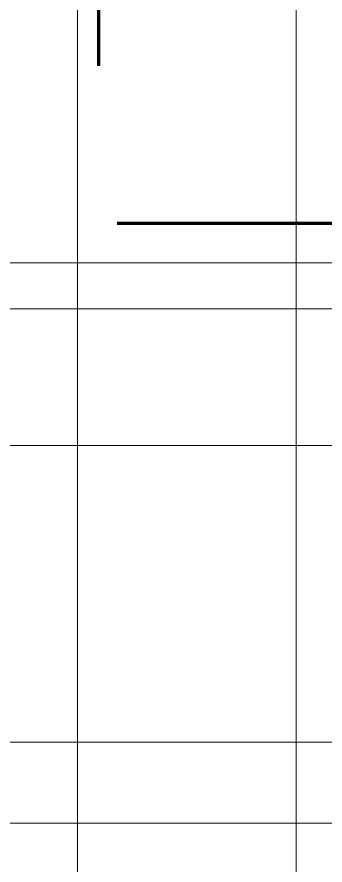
# Model space of a CAD drawing. Header units: millimetres. Extents: x -41779 to 122129, y -6962 to 59838.
# Drawn here: x -18287 to -12582, y 10506 to 26224 of the extents above; entities that cross this region are included whole.
import ezdxf

# ---------------------------------------------------------------- set-up
doc = ezdxf.new("R2010")
doc.units = ezdxf.units.MM
doc.linetypes.add('Grid Line', pattern=[10, 8, -1, 0, -1])
doc.layers.add('A-DETL', color=90, linetype='Continuous', lineweight=5)
doc.layers.add('S-GRID', color=1, linetype='Continuous', lineweight=5)

msp = doc.modelspace()

# ---------------------------------------------------------------- linework, layer by layer
at = {"layer": 'A-DETL', "lineweight": 70}
for p, q in [((-16777, 31316), (-16777, 25316)), ((-10432, 22396), (-16432, 22396))]:
    msp.add_line(p, q, dxfattribs=at)
at = {"layer": 'S-GRID', "linetype": 'Grid Line'}
for p, q in [((-17167, 55247), (-17167, -1908)), ((-13117, 55247), (-13117, -1908)), ((76597, 21666), (-26915, 21666)), ((76597, 20816), (-26915, 20816)), ((76597, 18281), (-26915, 18281)), ((76597, 12781), (-26915, 12781)), ((76597, 11281), (-26915, 11281))]:
    msp.add_line(p, q, dxfattribs=at)

doc.saveas('drawing.dxf')
